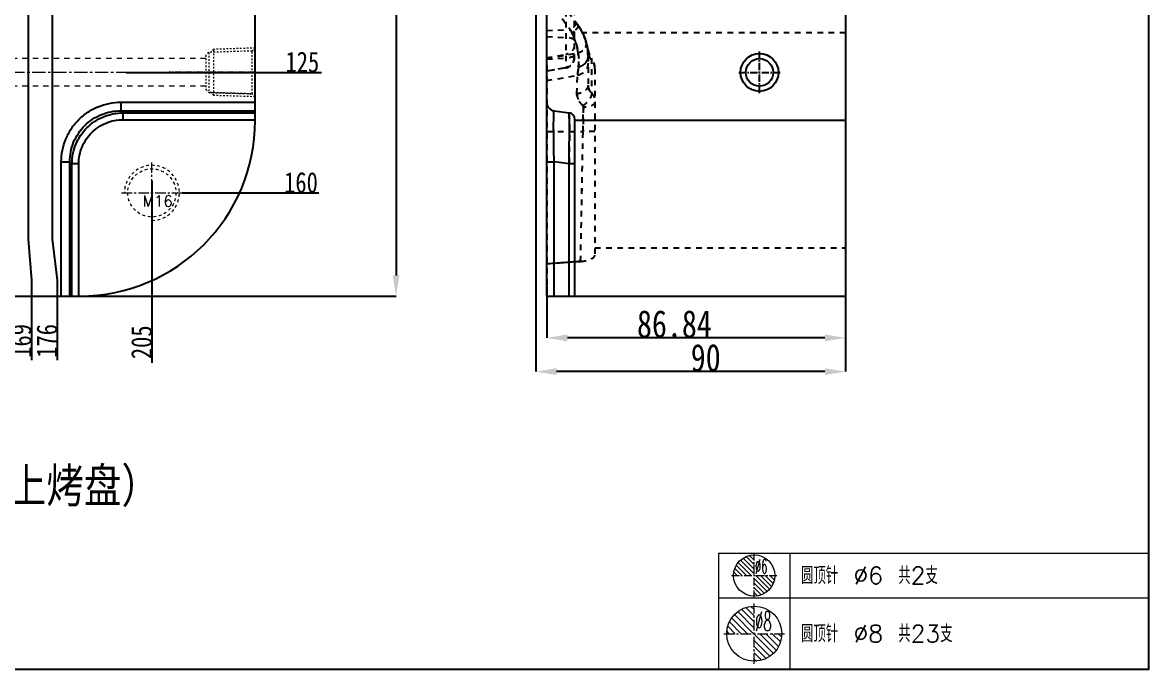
# Model space of a CAD drawing. Header units: millimetres. Extents: x -941 to 1421, y -11614 to -3210.
# Drawn here: x 176.3 to 503.6, y -6284 to -6096 of the extents above; entities that cross this region are included whole.
import ezdxf
from ezdxf.enums import TextEntityAlignment as Align

# ---------------------------------------------------------------- set-up
doc = ezdxf.new("R2010")
doc.units = ezdxf.units.MM
doc.header["$LTSCALE"] = 16.335
doc.header["$PDMODE"] = 3
doc.header["$PDSIZE"] = 0.3125
doc.linetypes.add('CENTER', pattern=[0.6, 0.375, -0.075, 0.075, -0.075])
doc.linetypes.add('HIDDEN', pattern=[0.2, 0.1, -0.1])
doc.layers.get('0').update_dxf_attribs({"linetype": 'CONTINUOUS'})
doc.layers.get('Defpoints').update_dxf_attribs({"linetype": 'CONTINUOUS'})
for name, color, linetype, lineweight in [('cool', 153, 'HIDDEN', 9), ('epin', 13, 'CONTINUOUS', 9), ('screw', 33, 'CONTINUOUS', 13)]:
    doc.layers.add(name, color=color, linetype=linetype, lineweight=lineweight)
doc.layers.add('DEFAULT_2', color=8, linetype='HIDDEN')
doc.styles.get("Standard").update_dxf_attribs({"font": 'txt', "width": 0.8})
doc.styles.add('TXT', font='txt.shx', dxfattribs={"bigfont": 'gbcbig.shx'})
doc.styles.add('TXT05', font='txt.shx', dxfattribs={"width": 0.5, "bigfont": 'gbcbig.shx'})
doc.dimstyles.new('ISO-25', dxfattribs={"dimtxt": 8, "dimasz": 6, "dimexe": 0, "dimexo": 0, "dimgap": 0, "dimtad": 1, "dimdsep": 46, "dimtxsty": 'Standard', "dimcen": 0, "dimclrd": 4, "dimclre": 4, "dimclrt": 6, "dimazin": 0, "dimtfac": 1, "dimtofl": 0, "dimtmove": 0, "dimatfit": 3, "dimfxl": 0, "dimarcsym": 0})

# ---------------------------------------------------------------- blocks, each defined once
blk = doc.blocks.new('screw_m16_g')
at = {"layer": 'screw', "color": 1, "linetype": 'CENTER', "ltscale": 0.497582}
for p, q in [((0, -8.8), (0, 8.8)), ((-8.8, 0), (8.8, 0))]:
    blk.add_line(p, q, dxfattribs=at)
at = {"layer": 'screw', "color": 33, "linetype": 'HIDDEN', "ltscale": 0.497582}
blk.add_circle((0, 0), 7, dxfattribs=at)
at = {"layer": 'screw', "color": 92, "linetype": 'HIDDEN', "ltscale": 0.497582}
blk.add_arc((0, 0), 8, 270, 180, dxfattribs=at)
at = {"layer": 'screw', "color": 6, "style": 'TXT'}
blk.add_text('M16', height=3.2, dxfattribs=at).set_placement((-2.72, -4))
blk = doc.blocks.new('*D625')
at = {"color": 4, "lineweight": -2}
for p, q in [((325.5, -6073.86), (325.5, -6197.42)), ((415.5, -6072.35), (415.5, -6197.42)), ((409.5, -6197.42), (331.5, -6197.42))]:
    blk.add_line(p, q, dxfattribs=at)
at = {"color": 4}
for points in [[(331.5, -6196.42), (331.5, -6198.42), (325.5, -6197.42)], [(409.5, -6196.42), (409.5, -6198.42), (415.5, -6197.42)]]:
    blk.add_solid(points, dxfattribs=at)
at = {"layer": 'Defpoints', "color": 0}
for p in [(325.5, -6073.86), (415.5, -6072.35), (325.5, -6197.42)]:
    blk.add_point(p, dxfattribs=at)
at = {"color": 6, "insert": (374.87, -6193.42), "char_height": 8, "attachment_point": 5}
blk.add_mtext('90', dxfattribs=at)
blk = doc.blocks.new('*D626')
at = {"color": 4, "lineweight": -2}
for p, q in [((328.66, -6172.59), (328.66, -6187.61)), ((415.5, -6175.47), (415.5, -6187.61)), ((409.5, -6187.61), (334.66, -6187.61))]:
    blk.add_line(p, q, dxfattribs=at)
at = {"color": 4}
for points in [[(334.66, -6186.61), (334.66, -6188.61), (328.66, -6187.61)], [(409.5, -6186.61), (409.5, -6188.61), (415.5, -6187.61)]]:
    blk.add_solid(points, dxfattribs=at)
at = {"layer": 'Defpoints', "color": 0}
for p in [(328.66, -6172.59), (415.5, -6175.47), (328.66, -6187.61)]:
    blk.add_point(p, dxfattribs=at)
at = {"color": 6, "insert": (365.77, -6183.61), "char_height": 8, "attachment_point": 5}
blk.add_mtext('86.84', dxfattribs=at)
blk = doc.blocks.new('cool_jt_f12')
at = {"layer": 'cool', "ltscale": 0.3}
for p, q in [((0, 7.0785), (0.856, 6.2225)), ((0, 7.0785), (12, 6.7035)), ((12, 6.7035), (12.856, 5.8475)), ((12, 6.7035), (12, -6.7035)), ((0.856, 6.2225), (0.856, -6.2225)), ((13.5, 5.827375), (0.856, 6.2225)), ((0.856, 6.2225), (13.5, 5.827375)), ((14.327375, 5), (13.5, 5.827375)), ((13.5, -5.827375), (13.5, 5.827375)), ((14.327375, -5), (14.327375, 5)), ((0.856, -6.2225), (0, -7.0785)), ((0.856, -6.2225), (13.5, -5.827375)), ((12, -6.7035), (12.856, -5.8475)), ((13.5, -5.827375), (14.327375, -5)), ((0, -7.0785), (12, -6.7035))]:
    blk.add_line(p, q, dxfattribs=at)
blk = doc.blocks.new('147')
at = {"layer": 'cool', "ltscale": 0.932966}
for p, q in [((229.57, -3849.57), (-211.77, -3849.57)), ((229.57, -3857.57), (-211.77, -3857.57))]:
    blk.add_line(p, q, dxfattribs=at)
at = {"layer": 'cool', "color": 1, "linetype": 'CENTER', "ltscale": 0.621977}
blk.add_line((243.9, -3853.57), (-226.1, -3853.57), dxfattribs=at)
at = {"layer": 'cool', "ltscale": 0.932966, "rotation": 179.9999999999999}
blk.add_blockref('cool_jt_f12', (243.9, -3853.57), dxfattribs=at)
blk = doc.blocks.new('*D631')
at = {"color": 4, "lineweight": -2}
for p, q in [((176.22, -5795.47), (284.86, -5795.47)), ((284.86, -5801.47), (284.86, -6169.47)), ((166.69, -6175.47), (284.86, -6175.47))]:
    blk.add_line(p, q, dxfattribs=at)
at = {"color": 4}
for points in [[(283.86, -5801.47), (285.86, -5801.47), (284.86, -5795.47)], [(283.86, -6169.47), (285.86, -6169.47), (284.86, -6175.47)]]:
    blk.add_solid(points, dxfattribs=at)
at = {"layer": 'Defpoints', "color": 0}
for p in [(176.22, -5795.47), (166.69, -6175.47), (284.86, -6175.47)]:
    blk.add_point(p, dxfattribs=at)
at = {"color": 6, "insert": (280.86, -5974.79), "char_height": 8, "attachment_point": 5, "rotation": 90}
blk.add_mtext('380', dxfattribs=at)
blk = doc.blocks.new('*D677')
at = {"color": 4, "lineweight": -2}
blk.add_line((206.39, -6110.47), (263.23, -6110.47), dxfattribs=at)
at = {"layer": 'Defpoints', "color": 0}
for p in [(8.9, -5985.47), (206.39, -6110.47), (252.03, -6110.47)]:
    blk.add_point(p, dxfattribs=at)
at = {"color": 6, "insert": (257.63, -6107.47), "char_height": 6, "attachment_point": 5}
blk.add_mtext('125', dxfattribs=at)
blk = doc.blocks.new('*D678')
at = {"color": 4, "lineweight": -2}
blk.add_line((222.7, -6145.47), (262.43, -6145.47), dxfattribs=at)
at = {"layer": 'Defpoints', "color": 0}
for p in [(8.9, -5985.47), (222.7, -6145.47), (252.03, -6145.47)]:
    blk.add_point(p, dxfattribs=at)
at = {"color": 6, "insert": (257.23, -6142.47), "char_height": 6, "attachment_point": 5}
blk.add_mtext('160', dxfattribs=at)
blk = doc.blocks.new('*D686')
at = {"color": 4, "lineweight": -2}
for p, q in [((177.9, -6064.87), (177.9, -6158.88)), ((177.9, -6158.88), (178.9, -6170.88)), ((178.9, -6170.88), (178.9, -6194.08))]:
    blk.add_line(p, q, dxfattribs=at)
at = {"layer": 'Defpoints', "color": 0}
for p in [(8.9, -5985.47), (177.9, -6064.87), (178.9, -6182.88)]:
    blk.add_point(p, dxfattribs=at)
at = {"color": 6, "insert": (175.9, -6188.48), "char_height": 6, "attachment_point": 5, "rotation": 90}
blk.add_mtext('169', dxfattribs=at)
blk = doc.blocks.new('*D687')
at = {"color": 4, "lineweight": -2}
for p, q in [((184.9, -6014.75), (184.9, -6158.88)), ((184.9, -6158.88), (186.4, -6170.88)), ((186.4, -6170.88), (186.4, -6194.08))]:
    blk.add_line(p, q, dxfattribs=at)
at = {"layer": 'Defpoints', "color": 0}
for p in [(8.9, -5985.47), (184.9, -6014.75), (186.4, -6182.88)]:
    blk.add_point(p, dxfattribs=at)
at = {"color": 6, "insert": (183.4, -6188.48), "char_height": 6, "attachment_point": 5, "rotation": 90}
blk.add_mtext('176', dxfattribs=at)
blk = doc.blocks.new('*D688')
at = {"color": 4, "lineweight": -2}
blk.add_line((213.9, -6141.94), (213.9, -6194.88), dxfattribs=at)
at = {"layer": 'Defpoints', "color": 0}
for p in [(8.9, -5985.47), (213.9, -6141.94), (213.9, -6182.88)]:
    blk.add_point(p, dxfattribs=at)
at = {"color": 6, "insert": (210.9, -6188.88), "char_height": 6, "attachment_point": 5, "rotation": 90}
blk.add_mtext('205', dxfattribs=at)
blk = doc.blocks.new('epin_ejp_8')
at = {"layer": 'epin'}
h = blk.add_hatch(dxfattribs=at)
h.set_pattern_fill('_ANSI31', color=123, scale=0.2, angle=90, style=0)
h.set_pattern_definition([(135, (-263.1036, 1313.3417), (-0.4490128, -0.4490128), [])])
h.paths.add_polyline_path([(0, 4, 0.414214), (-4, 0), (0, 0)])
h.paths.add_polyline_path([(4, 0), (0, 0), (0, -4, 0.414214)])
at = {"layer": 'epin', "color": 1, "linetype": 'CENTER', "ltscale": 0.248791}
for p, q in [((0, -4.4), (0, 4.4)), ((-4.4, 0), (4.4, 0))]:
    blk.add_line(p, q, dxfattribs=at)
at = {"layer": 'epin'}
blk.add_circle((0, 0), 4, dxfattribs=at)
at = {"layer": 'epin', "color": 6, "style": 'TXT05', "width": 0.5}
blk.add_text('%%c8', height=2.8, dxfattribs=at).set_placement((1.33, 1.8), align=Align.MIDDLE)
blk = doc.blocks.new('epin_ejp_6')
at = {"layer": 'epin'}
h = blk.add_hatch(dxfattribs=at)
h.set_pattern_fill('_ANSI31', color=123, scale=0.15, angle=90, style=0)
h.set_pattern_definition([(135, (89.59405, 3806.95057), (-0.336759605, -0.336759605), [])])
h.paths.add_polyline_path([(0, 3, 0.414214), (-3, 0), (0, 0)])
h.paths.add_polyline_path([(3, 0), (0, 0), (0, -3, 0.414214)])
at = {"layer": 'epin', "color": 1, "linetype": 'CENTER', "ltscale": 0.186593}
for p, q in [((0, -3.3), (0, 3.3)), ((-3.3, 0), (3.3, 0))]:
    blk.add_line(p, q, dxfattribs=at)
at = {"layer": 'epin'}
blk.add_circle((0, 0), 3, dxfattribs=at)
at = {"layer": 'epin', "color": 6, "style": 'TXT05', "width": 0.5}
blk.add_text('%%c6', height=2.1, dxfattribs=at).set_placement((0.12, 0.3))

msp = doc.modelspace()

# ---------------------------------------------------------------- linework, layer by layer
at = {"color": 7, "linetype": 'Continuous'}
for p, q in [((415.501, -5795.468), (415.501, -6175.468)), ((243.896, -6124.468), (243.896, -5846.468)), ((328.657, -6175.468), (328.657, -5879.793)), ((204.898, -6119.14), (243.896, -6119.14)), ((204.898, -6119.14), (204.898, -6121.615)), ((204.898, -6121.615), (243.896, -6121.615)), ((205.506, -6122.223), (204.898, -6121.615)), ((205.506, -6122.223), (243.896, -6122.223)), ((205.506, -6124.204), (205.506, -6122.223)), ((330.809, -6121.615), (335.135, -6122.223)), ((205.506, -6124.204), (243.896, -6124.204)), ((336.857, -6175.468), (336.857, -6124.204)), ((415.501, -6124.468), (336.857, -6124.468)), ((187.568, -6136.469), (190.044, -6136.469)), ((187.568, -6175.468), (187.568, -6136.469)), ((190.652, -6137.077), (190.044, -6136.469)), ((190.044, -6175.468), (190.044, -6136.469)), ((192.632, -6137.077), (190.652, -6137.077)), ((190.652, -6175.468), (190.652, -6137.077)), ((192.632, -6175.468), (192.632, -6137.077)), ((328.657, -6136.469), (330.809, -6136.469)), ((335.135, -6137.077), (330.809, -6136.469)), ((330.809, -6175.468), (330.809, -6136.469)), ((336.857, -6137.077), (335.135, -6137.077)), ((335.135, -6175.468), (335.135, -6137.077)), ((43.231, -6175.468), (192.896, -6175.468)), ((328.657, -6175.468), (415.501, -6175.468))]:
    msp.add_line(p, q, dxfattribs=at)
at = {"color": 1, "linetype": 'CENTER', "ltscale": 0.342088}
for p, q in [((390.501, -6116.518), (390.501, -6104.418)), ((384.451, -6110.468), (396.551, -6110.468))]:
    msp.add_line(p, q, dxfattribs=at)
msp.add_lwpolyline([(-297.432, -5732.258), (503.564, -5732.258), (503.564, -6283.956), (-297.432, -6283.956)], close=True)
at = {"color": 7, "linetype": 'Continuous'}
for radius in [5.5, 4]:
    msp.add_circle((390.501, -6110.468), radius, dxfattribs=at)
for centre, radius, start, end in [((331.157, -6119.14), 2.5, 180, 262), ((334.857, -6124.204), 2, 0, 82), ((192.896, -6124.468), 51, 270, 0)]:
    msp.add_arc(centre, radius, start, end, dxfattribs=at)
for points, knots in [([(187.568, -6136.469), (187.568, -6135.336), (187.788, -6133.063), (188.77, -6129.786), (190.376, -6126.763), (192.544, -6124.115), (195.192, -6121.947), (198.215, -6120.342), (201.492, -6119.359), (203.765, -6119.14), (204.898, -6119.14)], [0, 0, 0, 0, 0.1249878, 0.2500067, 0.3749989, 0.4999994, 0.6249998, 0.7499923, 0.8750117, 1, 1, 1, 1]), ([(190.044, -6136.469), (190.038, -6134.533), (190.784, -6130.615), (194.08, -6125.651), (199.045, -6122.356), (202.962, -6121.609), (204.898, -6121.615)], [0, 0, 0, 0, 0.2500445, 0.5000443, 0.7499904, 1, 1, 1, 1]), ([(190.652, -6137.077), (190.657, -6135.145), (191.427, -6131.24), (194.728, -6126.299), (199.67, -6122.998), (203.574, -6122.228), (205.506, -6122.223)], [0, 0, 0, 0, 0.2500414, 0.5000413, 0.7499866, 1, 1, 1, 1]), ([(330.809, -6136.469), (330.787, -6135.501), (330.748, -6133.601), (330.704, -6130.84), (330.681, -6128.655), (330.671, -6127.043), (330.669, -6125.963), (330.671, -6124.986), (330.677, -6124.122), (330.688, -6123.379), (330.703, -6122.763), (330.721, -6122.28), (330.742, -6121.962), (330.76, -6121.779), (330.776, -6121.69), (330.785, -6121.643), (330.801, -6121.614), (330.809, -6121.615)], [0, 0, 0, 0, 0.1954134, 0.3836122, 0.557117, 0.6362006, 0.7090592, 0.7749801, 0.8332925, 0.8834513, 0.9249956, 0.9575718, 0.9809337, 0.9891107, 0.9949575, 0.9985096, 1, 1, 1, 1]), ([(335.135, -6137.077), (335.152, -6136.112), (335.183, -6134.217), (335.218, -6131.466), (335.237, -6129.29), (335.245, -6127.683), (335.247, -6126.606), (335.245, -6125.63), (335.24, -6124.766), (335.232, -6124.02), (335.22, -6123.4), (335.206, -6122.964), (335.193, -6122.684), (335.184, -6122.523), (335.173, -6122.4), (335.163, -6122.307), (335.152, -6122.257), (335.143, -6122.225), (335.135, -6122.223)], [0, 0, 0, 0, 0.1949732, 0.3825458, 0.5554064, 0.6342354, 0.7069219, 0.7727741, 0.831139, 0.8814759, 0.9233174, 0.9562937, 0.96937, 0.9801289, 0.9885568, 0.994652, 0.9984271, 1, 1, 1, 1]), ([(192.632, -6137.077), (192.632, -6135.401), (193.291, -6132.012), (196.15, -6127.72), (200.441, -6124.862), (203.83, -6124.204), (205.506, -6124.204)], [0, 0, 0, 0, 0.2500576, 0.5000415, 0.7499705, 1, 1, 1, 1])]:
    msp.add_open_spline(points, degree=3, knots=knots, dxfattribs=at)
at = {"layer": 'DEFAULT_2', "color": 8, "linetype": 'HIDDEN'}
for p, q in [((337.843, -6096.912), (329.257, -6085.412)), ((334.178, -6086.011), (334.178, -6109.151)), ((329.257, -6089.527), (335.533, -6098.076)), ((336.657, -6088.967), (336.657, -6106.195)), ((328.657, -6098.286), (335.533, -6098.076)), ((328.657, -6100.034), (334.178, -6100.325)), ((415.501, -6098.968), (339.08, -6098.968)), ((328.657, -6106.398), (337.78, -6104.813)), ((328.657, -6106.165), (334.178, -6105.263)), ((328.657, -6106.622), (334.178, -6106.331)), ((340.657, -6105.662), (340.657, -6114.164)), ((340.676, -6104.621), (340.699, -6103.948)), ((341.657, -6106.302), (341.657, -6116.403)), ((328.657, -6108.142), (328.757, -6108.123)), ((328.757, -6108.123), (328.657, -6108.142)), ((328.757, -6109.636), (328.657, -6109.656)), ((328.657, -6109.656), (328.757, -6109.637)), ((328.757, -6175.468), (328.757, -6108.123)), ((328.757, -6109.983), (334.178, -6109.051)), ((334.178, -6109.151), (328.757, -6110.107)), ((337.889, -6108.909), (337.646, -6111.29)), ((342.657, -6109.317), (342.657, -6163.588)), ((328.657, -6112.85), (337.646, -6111.29)), ((328.657, -6127.623), (339.202, -6127.623)), ((328.757, -6128.875), (328.657, -6128.875)), ((338.519, -6165.379), (339.202, -6127.623)), ((328.757, -6133.875), (328.657, -6133.875)), ((328.757, -6138.875), (328.657, -6138.875)), ((342.657, -6161.438), (415.501, -6161.438)), ((336.856, -6165.505), (338.519, -6165.379))]:
    msp.add_line(p, q, dxfattribs=at)
at = {"layer": 'DEFAULT_2', "color": 1, "linetype": 'CENTER', "ltscale": 0.310989}
msp.add_line((243.896, -6110.468), (218.896, -6110.468), dxfattribs=at)
at = {"layer": 'DEFAULT_2', "color": 8, "linetype": 'HIDDEN'}
for centre, radius, start, end in [((336.252, -6095.973), 1.007, 335.17554, 337.20212), ((325.657, -6105.662), 15, 0, 36.74747), ((325.882, -6105.656), 14.816, 36.17135, 36.74738), ((325.819, -6105.714), 14.898, 4.20519, 36.74238), ((325.778, -6105.728), 14.943, 26.94435, 36.16054), ((325.824, -6105.886), 15, 7.42277, 36.74747), ((331.634, -6092.869), 7.544, 305.46641, 311.88336), ((320.667, -6106.697), 17.161, 21.84368, 26.60075), ((319.912, -6107.006), 17.977, 21.30812, 21.86189), ((325.843, -6105.694), 14.869, 24.70034, 25.89926), ((319.558, -6107.143), 18.356, 19.79049, 21.30505), ((318.949, -6107.36), 19.003, 17.91486, 19.78579), ((318.431, -6107.527), 19.547, 16.21361, 17.9119), ((337.347, -6102.053), 2.766, 8.18008, 17.12127), ((325.751, -6105.722), 14.965, 6.74162, 12.40896), ((333.657, -6106.197), 3, 280, 0), ((337.374, -6105.655), 3.284, 326.92053, 339.72758), ((345.657, -6103.302), 5, 187.42268, 216.8699), ((337.657, -6109.302), 5, 0, 36.8699), ((338.926, -6109.436), 3.731, 0.0011, 2.01563), ((-12398.208, -5915.473), 12739.177, 358.8759469, 359.0457903), ((429.093, -7368.396), 1206.421, 94.305709, 94.775503), ((428.759, -7364.293), 1202.305, 94.383887, 94.775902)]:
    msp.add_arc(centre, radius, start, end, dxfattribs=at)
for points, knots in [([(337.193, -6096.04), (337.255, -6096.123), (337.202, -6096.351), (337.057, -6096.599), (336.859, -6096.865), (336.599, -6097.153), (336.164, -6097.577), (335.795, -6097.879), (335.533, -6098.076)], [0, 0, 0, 0, 0.1143109, 0.2093272, 0.3303781, 0.4747888, 0.6383118, 1, 1, 1, 1]), ([(337.676, -6096.687), (337.713, -6096.737), (337.758, -6096.877), (337.721, -6097.116), (337.603, -6097.391), (337.407, -6097.698), (337.139, -6098.027), (336.686, -6098.491), (336.293, -6098.812), (336.011, -6099.013)], [0, 0, 0, 0, 0.0613268, 0.1377005, 0.2360067, 0.3569521, 0.4984056, 0.6564163, 1, 1, 1, 1]), ([(337.166, -6096.396), (337.15, -6096.43), (337.066, -6096.589), (336.958, -6096.735), (336.869, -6096.844)], [0, 0, 0, 0, 0.2107791, 1, 1, 1, 1]), ([(337.193, -6096.04), (337.206, -6096.058), (337.252, -6096.162), (337.214, -6096.282), (337.18, -6096.364)], [0, 0, 0, 0, 0.1974849, 1, 1, 1, 1]), ([(337.676, -6096.687), (337.694, -6096.711), (337.759, -6096.836), (337.744, -6096.987), (337.717, -6097.091)], [0, 0, 0, 0, 0.2178309, 1, 1, 1, 1]), ([(336.657, -6101.21), (336.657, -6101.091), (336.507, -6100.903), (336.24, -6100.746), (335.938, -6100.619), (335.57, -6100.512), (334.979, -6100.39), (334.505, -6100.342), (334.178, -6100.325)], [0, 0, 0, 0, 0.1294835, 0.2249153, 0.3433096, 0.483413, 0.6423922, 1, 1, 1, 1]), ([(335.533, -6098.076), (335.573, -6098.154), (335.733, -6098.466), (335.894, -6098.779), (336.011, -6099.013)], [0, 0, 0, 0, 0.2526239, 1, 1, 1, 1]), ([(336.011, -6099.013), (335.973, -6098.935), (335.814, -6098.622), (335.653, -6098.311), (335.533, -6098.076)], [0, 0, 0, 0, 0.2472127, 1, 1, 1, 1]), ([(336.011, -6099.013), (336.336, -6099.659), (336.855, -6100.892), (337.371, -6102.601), (337.644, -6103.88), (337.758, -6104.567), (337.78, -6104.813)], [0, 0, 0, 0, 0.355966, 0.6571303, 0.8781669, 1, 1, 1, 1]), ([(336.657, -6102.525), (336.657, -6102.847), (336.531, -6103.505), (335.993, -6104.358), (335.178, -6104.987), (334.517, -6105.207), (334.178, -6105.263)], [0, 0, 0, 0, 0.2421496, 0.4886094, 0.7415305, 1, 1, 1, 1]), ([(337.78, -6104.813), (337.769, -6104.69), (337.723, -6104.367), (337.563, -6103.445), (337.371, -6102.655), (337.201, -6102.069)], [0, 0, 0, 0, 0.1325127, 0.3483224, 1, 1, 1, 1]), ([(339.99, -6101.239), (340.105, -6101.613), (340.175, -6102.421), (339.767, -6103.562), (338.926, -6104.439), (338.169, -6104.744), (337.78, -6104.813)], [0, 0, 0, 0, 0.2488572, 0.4981881, 0.7486082, 1, 1, 1, 1]), ([(340.084, -6101.659), (340.135, -6102.012), (340.098, -6102.746), (339.63, -6103.738), (338.824, -6104.487), (338.134, -6104.751), (337.78, -6104.813)], [0, 0, 0, 0, 0.2489345, 0.4983385, 0.7487523, 1, 1, 1, 1]), ([(336.657, -6105.446), (336.657, -6105.565), (336.507, -6105.753), (336.24, -6105.91), (335.938, -6106.037), (335.57, -6106.144), (334.979, -6106.265), (334.505, -6106.313), (334.178, -6106.331)], [0, 0, 0, 0, 0.1294835, 0.2249153, 0.3433096, 0.483413, 0.6423922, 1, 1, 1, 1]), ([(336.657, -6106.17), (336.657, -6106.509), (336.533, -6107.195), (335.999, -6108.093), (335.185, -6108.758), (334.519, -6108.993), (334.178, -6109.051)], [0, 0, 0, 0, 0.2474262, 0.4962493, 0.7471976, 1, 1, 1, 1]), ([(336.657, -6105.446), (336.657, -6105.474), (336.635, -6105.604), (336.537, -6105.706), (336.456, -6105.769)], [0, 0, 0, 0, 0.2141753, 1, 1, 1, 1]), ([(337.78, -6104.813), (337.825, -6105.149), (337.913, -6105.821), (338.003, -6107.188), (337.96, -6108.222), (337.889, -6108.909)], [0, 0, 0, 0, 0.247086, 0.4953123, 1, 1, 1, 1]), ([(337.889, -6108.909), (337.96, -6108.222), (338.003, -6107.188), (337.913, -6105.821), (337.825, -6105.149), (337.78, -6104.813)], [0, 0, 0, 0, 0.5046888, 0.7529138, 1, 1, 1, 1]), ([(340.657, -6105.662), (340.657, -6106.044), (340.519, -6106.818), (339.924, -6107.831), (339.015, -6108.581), (338.27, -6108.845), (337.889, -6108.909)], [0, 0, 0, 0, 0.2489295, 0.4982984, 0.7486316, 1, 1, 1, 1]), ([(340.657, -6105.662), (340.657, -6105.573), (340.658, -6105.226), (340.665, -6104.88), (340.676, -6104.621)], [0, 0, 0, 0, 0.2551241, 1, 1, 1, 1]), ([(340.676, -6104.621), (340.717, -6105.022), (340.934, -6105.827), (341.385, -6106.525), (341.657, -6106.838)], [0, 0, 0, 0, 0.4927127, 1, 1, 1, 1]), ([(340.676, -6104.621), (340.69, -6104.755), (340.773, -6105.289), (340.972, -6105.803), (341.173, -6106.156)], [0, 0, 0, 0, 0.2479616, 1, 1, 1, 1]), ([(341.173, -6106.156), (341.276, -6106.337), (341.433, -6106.57), (341.611, -6106.785), (341.657, -6106.838)], [0, 0, 0, 0, 0.7476786, 1, 1, 1, 1]), ([(342.657, -6109.436), (342.657, -6108.972), (342.476, -6108.021), (341.97, -6107.2), (341.657, -6106.838)], [0, 0, 0, 0, 0.4923972, 1, 1, 1, 1]), ([(340.656, -6107.756), (340.656, -6108.172), (340.507, -6109.013), (339.859, -6110.115), (338.87, -6110.931), (338.06, -6111.218), (337.646, -6111.289)], [0, 0, 0, 0, 0.2488808, 0.49824, 0.7485967, 1, 1, 1, 1]), ([(340.657, -6107.756), (340.657, -6108.172), (340.507, -6109.014), (339.859, -6110.116), (338.871, -6110.931), (338.06, -6111.219), (337.646, -6111.29)], [0, 0, 0, 0, 0.2488801, 0.4982391, 0.7485961, 1, 1, 1, 1]), ([(340.126, -6107.447), (339.878, -6107.827), (339.214, -6108.493), (338.339, -6108.833), (337.889, -6108.909)], [0, 0, 0, 0, 0.4986516, 1, 1, 1, 1]), ([(337.437, -6116.697), (337.449, -6116.05), (337.474, -6114.878), (337.524, -6113.317), (337.578, -6112.161), (337.619, -6111.53), (337.646, -6111.29)], [0, 0, 0, 0, 0.3585431, 0.6498816, 0.8657394, 1, 1, 1, 1]), ([(337.437, -6116.697), (337.432, -6117.005), (337.523, -6117.641), (337.905, -6118.544), (338.471, -6119.399), (338.931, -6119.925), (339.178, -6120.18)], [0, 0, 0, 0, 0.2316497, 0.4755703, 0.7324477, 1, 1, 1, 1]), ([(339.178, -6120.18), (338.931, -6119.925), (338.471, -6119.399), (337.905, -6118.544), (337.523, -6117.641), (337.432, -6117.005), (337.437, -6116.697)], [0, 0, 0, 0, 0.2675522, 0.5244297, 0.7683502, 1, 1, 1, 1]), ([(340.657, -6114.164), (340.657, -6114.47), (340.471, -6115.128), (339.741, -6115.912), (338.689, -6116.467), (337.87, -6116.65), (337.437, -6116.697)], [0, 0, 0, 0, 0.207068, 0.4391524, 0.7058157, 1, 1, 1, 1]), ([(340.657, -6114.164), (340.657, -6114.47), (340.471, -6115.128), (339.741, -6115.912), (338.689, -6116.467), (337.87, -6116.651), (337.437, -6116.697)], [0, 0, 0, 0, 0.207075, 0.43916, 0.7058199, 1, 1, 1, 1]), ([(341.657, -6116.403), (341.694, -6116.701), (341.58, -6117.39), (341.062, -6118.378), (340.245, -6119.353), (339.555, -6119.923), (339.178, -6120.18)], [0, 0, 0, 0, 0.1918567, 0.4313087, 0.7078985, 1, 1, 1, 1]), ([(340.657, -6114.164), (340.657, -6114.35), (340.756, -6115.177), (341.196, -6115.955), (341.657, -6116.403)], [0, 0, 0, 0, 0.2244712, 1, 1, 1, 1]), ([(341.657, -6116.403), (341.496, -6116.246), (340.966, -6115.608), (340.657, -6114.768), (340.657, -6114.164)], [0, 0, 0, 0, 0.271088, 1, 1, 1, 1]), ([(341.657, -6116.403), (341.97, -6116.759), (342.478, -6117.574), (342.657, -6118.52), (342.657, -6118.983)], [0, 0, 0, 0, 0.5058404, 1, 1, 1, 1]), ([(342.657, -6118.983), (342.657, -6119.095), (342.612, -6119.329), (342.418, -6119.65), (342.11, -6119.933), (341.532, -6120.274), (340.59, -6120.552), (339.776, -6120.621), (339.337, -6120.623)], [0, 0, 0, 0, 0.0836965, 0.1735533, 0.2755033, 0.3925962, 0.6724355, 1, 1, 1, 1]), ([(342.657, -6118.983), (342.657, -6119.095), (342.612, -6119.329), (342.418, -6119.65), (342.11, -6119.933), (341.532, -6120.274), (340.59, -6120.552), (339.776, -6120.621), (339.337, -6120.623)], [0, 0, 0, 0, 0.0837111, 0.1735766, 0.2755294, 0.3926207, 0.672449, 1, 1, 1, 1]), ([(335.135, -6122.223), (335.143, -6122.225), (335.152, -6122.257), (335.163, -6122.307), (335.173, -6122.4), (335.184, -6122.523), (335.193, -6122.684), (335.206, -6122.965), (335.22, -6123.4), (335.232, -6124.02), (335.24, -6124.766), (335.245, -6125.631), (335.247, -6126.607), (335.245, -6127.684), (335.237, -6129.291), (335.218, -6131.466), (335.183, -6134.217), (335.152, -6136.112), (335.135, -6137.077)], [0, 0, 0, 0, 0.0015726, 0.0053466, 0.0114407, 0.0198688, 0.03063, 0.0437109, 0.0767008, 0.1185589, 0.1689233, 0.2273049, 0.2931713, 0.3658627, 0.4446784, 0.6174951, 0.8050206, 1, 1, 1, 1]), ([(339.178, -6120.18), (339.233, -6120.238), (339.325, -6120.377), (339.345, -6120.543), (339.337, -6120.623)], [0, 0, 0, 0, 0.497649, 1, 1, 1, 1]), ([(339.337, -6120.623), (339.345, -6120.543), (339.325, -6120.377), (339.233, -6120.238), (339.178, -6120.18)], [0, 0, 0, 0, 0.5023494, 1, 1, 1, 1]), ([(339.337, -6120.623), (339.225, -6121.759), (339.185, -6124.097), (339.225, -6126.43), (339.202, -6127.623)], [0, 0, 0, 0, 0.4888813, 1, 1, 1, 1]), ([(339.202, -6127.623), (339.225, -6126.43), (339.185, -6124.097), (339.225, -6121.759), (339.337, -6120.623)], [0, 0, 0, 0, 0.5111185, 1, 1, 1, 1]), ([(342.656, -6127.623), (342.656, -6127.628), (342.624, -6127.627), (342.587, -6127.636), (342.502, -6127.637), (342.395, -6127.641), (342.255, -6127.643), (342.013, -6127.646), (341.646, -6127.647), (341.136, -6127.645), (340.545, -6127.64), (339.891, -6127.633), (339.437, -6127.626), (339.202, -6127.623)], [0, 0, 0, 0, 0.0048884, 0.0187546, 0.04161, 0.07334, 0.113769, 0.1625327, 0.2834131, 0.4324528, 0.6052307, 0.7966746, 1, 1, 1, 1]), ([(338.518, -6165.379), (339.078, -6165.337), (339.883, -6165.218), (340.874, -6164.938), (341.483, -6164.703), (341.979, -6164.44), (342.413, -6164.127), (342.657, -6163.796), (342.657, -6163.588)], [0, 0, 0, 0, 0.3569567, 0.5145408, 0.6535209, 0.7716548, 0.8679079, 1, 1, 1, 1])]:
    msp.add_open_spline(points, degree=3, knots=knots, dxfattribs=at)
for points in [[(340.657, -6105.662), (340.657, -6106.044), (340.587, -6106.433), (340.455, -6106.792)], [(337.646, -6111.29), (337.719, -6110.495), (337.808, -6109.703), (337.889, -6108.909)]]:
    msp.add_open_spline(points, degree=3, dxfattribs=at)
at = {"layer": 'epin', "color": 13}
for p, q in [((378.564, -6250.156), (503.564, -6250.156)), ((378.564, -6250.156), (378.564, -6283.956)), ((399.364, -6250.156), (399.364, -6283.956)), ((503.564, -6250.156), (503.564, -6283.956)), ((378.564, -6263.156), (503.564, -6263.156)), ((378.564, -6283.956), (503.564, -6283.956))]:
    msp.add_line(p, q, dxfattribs=at)

# ---------------------------------------------------------------- block references
msp.add_blockref('147', (0, -2256.902))
at = {"layer": 'epin', "xscale": 2, "yscale": 2, "zscale": 2}
for name, p in [('epin_ejp_6', (388.964, -6256.656)), ('epin_ejp_8', (388.964, -6273.556))]:
    msp.add_blockref(name, p, dxfattribs=at)
at = {"layer": 'screw'}
msp.add_blockref('screw_m16_g', (213.896, -6145.468), dxfattribs=at)

# ---------------------------------------------------------------- texts
at = {"insert": (85.15, -6225.484), "char_height": 10, "width": 142.84253, "attachment_point": 1}
msp.add_mtext('{\\fSimSun|b0|i0|c134|p2;后模芯(CH184-06A上烤盘）\\P1.注意灌口方向}', dxfattribs=at)
at = {"layer": 'epin', "color": 6, "style": 'TXT'}
for s, p in [('圆顶针 %%C6 共2支', (402.564, -6259.156)), ('圆顶针 %%c8 共23支', (402.564, -6276.056))]:
    msp.add_text(s, height=5, dxfattribs=at).set_placement(p)

# ---------------------------------------------------------------- dimensions: what is measured, and where the dimension line sits
dim = msp.add_linear_dim(base=(284.859, -6175.468), p1=(176.217, -5795.468), p2=(166.687, -6175.468), angle=90, dimstyle='ISO-25', override={"dimfxl": 1.25})
dim.commit()
dim.dimension.update_dxf_attribs({"geometry": '*D631', "text_midpoint": (284.859, -5974.792), "dimtype": 160})
for feature_location, offset, dtype, picture, middle in [((206.389, -6110.468), (45.644, 0), 0, '*D677', (257.633, -6107.468)), ((222.696, -6145.468), (29.337, 0), 0, '*D678', (257.233, -6142.468)), ((177.896, -6064.868), (1, -118.013), 1, '*D686', (175.896, -6188.481)), ((184.896, -6014.745), (1.5, -168.136), 1, '*D687', (183.396, -6188.481)), ((213.896, -6141.943), (0, -40.938), 1, '*D688', (210.896, -6188.881))]:
    dim = msp.add_ordinate_dim(feature_location=feature_location, offset=offset, dtype=dtype, origin=(8.896, -5985.468), dimstyle='ISO-25', override={"dimtxt": 6, "dimfxl": 1.25})
    dim.commit()
    dim.dimension.update_dxf_attribs({"geometry": picture, "text_midpoint": middle})
for base, p1, p2, picture, middle in [((325.501, -6197.42), (415.501, -6072.352), (325.501, -6073.855), '*D625', (374.87, -6197.42)), ((328.657, -6187.605), (415.501, -6175.468), (328.657, -6172.59), '*D626', (365.768, -6187.605))]:
    dim = msp.add_linear_dim(base=base, p1=p1, p2=p2, dimstyle='ISO-25', override={"dimfxl": 1.25})
    dim.commit()
    dim.dimension.update_dxf_attribs({"geometry": picture, "text_midpoint": middle, "dimtype": 160})

doc.saveas('drawing.dxf')
